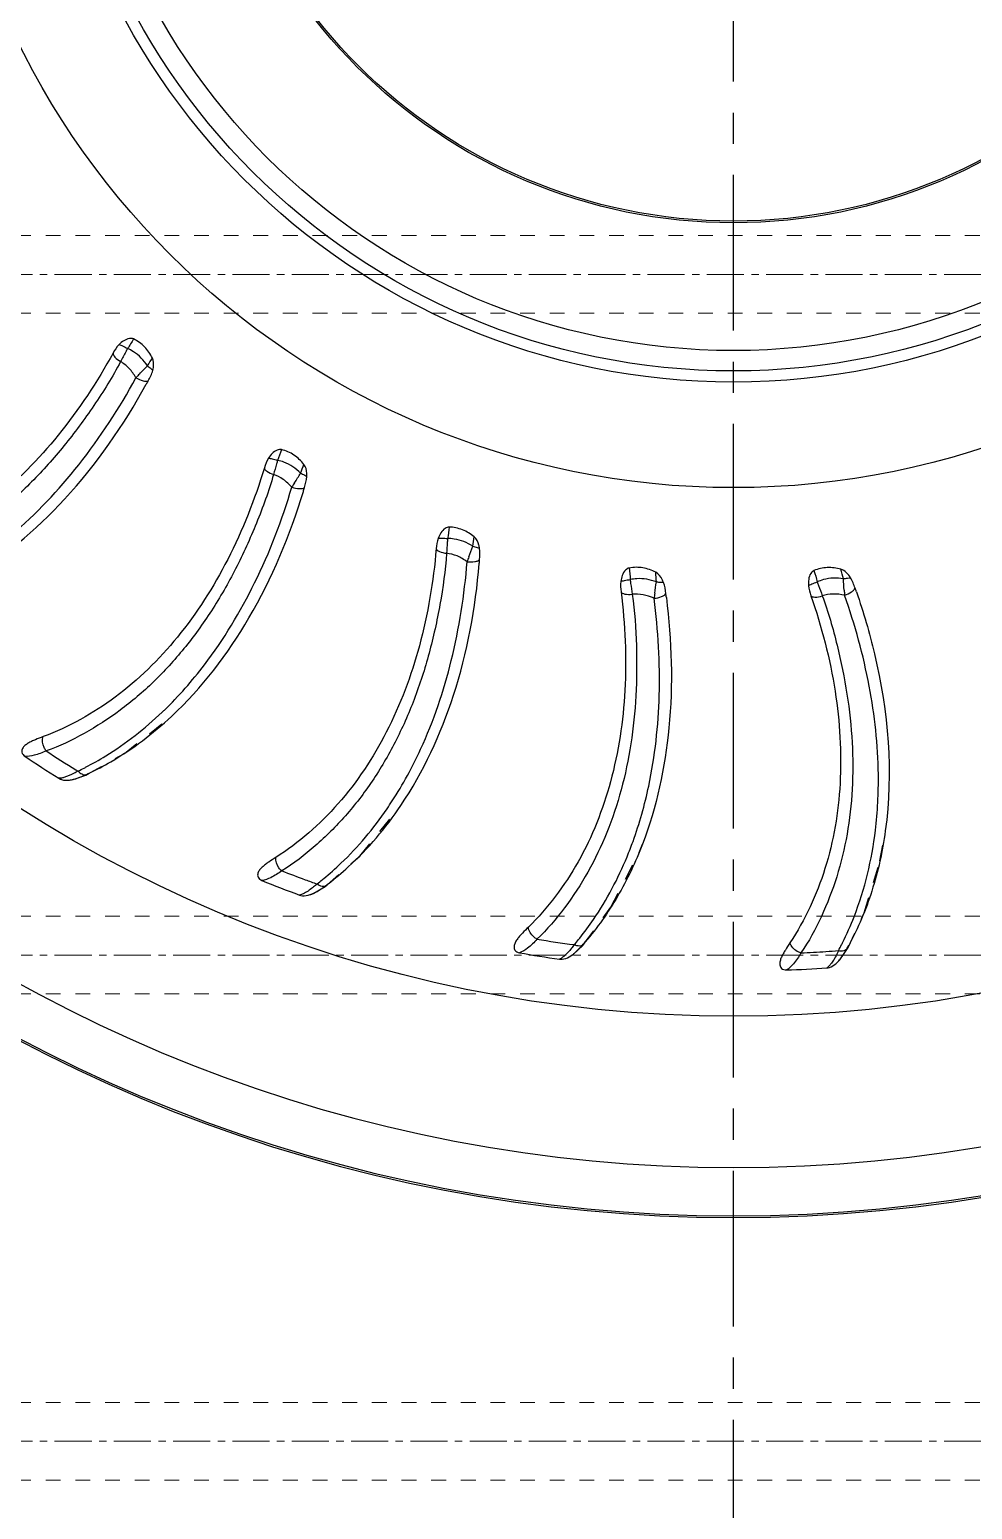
# Model space of a CAD drawing. Header units: millimetres. Extents: x 723 to 11228, y -2384 to 1578.
# Drawn here: x 4899.7 to 4996.6, y -918.8 to -766.6 of the extents above; entities that cross this region are included whole.
import ezdxf

# ---------------------------------------------------------------- set-up
doc = ezdxf.new("R2010")
doc.units = ezdxf.units.MM
doc.header["$LTSCALE"] = 16.335
doc.linetypes.add('CENTER', pattern=[0.6, 0.375, -0.075, 0.075, -0.075])
doc.linetypes.add('HIDDEN', pattern=[0.2, 0.1, -0.1])
doc.layers.get('0').update_dxf_attribs({"linetype": 'CONTINUOUS'})
doc.layers.add('cool', color=153, linetype='HIDDEN', lineweight=9)
doc.layers.add('DEFAULT_2', color=8, linetype='HIDDEN')

msp = doc.modelspace()

# ---------------------------------------------------------------- linework, layer by layer
at = {"color": 1, "linetype": 'CENTER', "ltscale": 2.612305}
msp.add_line((4972.032, -976.744), (4972.032, -506.744), dxfattribs=at)
at = {"color": 7, "linetype": 'Continuous'}
msp.add_line((4904.421, -842.687), (4904.646, -842.824), dxfattribs=at)
for radius in [136.298, 81.934, 71.088, 69.932, 67.835, 54.701, 54.521]:
    msp.add_circle((4972.032, -731.744), radius, dxfattribs=at)
for centre, radius, start, end in [((4972.032, -731.744), 156.994, 100.56027, 79.43973), ((4972.032, -731.744), 156.811, 100.47906, 79.52094), ((4972.032, -731.744), 151.848, 100.78571, 79.21429), ((4810.961, -735.356), 120.388, 326.8692, 327.32441), ((4745.857, -641.566), 230.212, 315.8246, 316.11433), ((5017.852, -905.393), 148.716, 135.94858, 136.15334), ((4851.23, -769.744), 69.002, 331.14095, 331.4736), ((4732.256, -690.711), 229.972, 327.82445, 328.11448), ((4815.241, -768.791), 120.381, 338.86919, 339.33044), ((5052.944, -892.087), 148.701, 147.94857, 148.15335), ((4861.817, -794.068), 68.957, 343.1427, 343.47742), ((4729.218, -741.574), 229.704, 339.82428, 340.11464), ((4826.38, -800.603), 120.373, 350.86918, 351.33722), ((5084.499, -871.777), 148.684, 159.94856, 160.15336), ((4877.222, -815.648), 68.922, 355.14438, 355.48145), ((4843.89, -829.403), 120.364, 2.86917, 3.34445), ((4867.005, -853.932), 120.356, 14.86916, 15.35182), ((4754.79, -839.489), 229.131, 3.82391, 4.11501), ((5111.14, -845.354), 148.665, 171.94855, 172.15337), ((4736.852, -791.905), 229.42, 351.8241, 352.11482), ((4896.788, -833.545), 68.877, 7.14584, 7.4855), ((5131.703, -813.973), 148.646, 183.94854, 184.15339), ((4919.986, -846.844), 68.469, 19.13882, 19.48533), ((4886.74, -808.905), 38.488, 313.61149, 314.08959), ((4957.88, -755.308), 104.112, 235.68223, 237.96691), ((4957.151, -756.501), 101.038, 236.49268, 238.5406), ((4891.357, -815.227), 30.63, 295.7132, 297.00204), ((4891.247, -815.012), 30.872, 297.00081, 297.32296), ((4897.798, -826.353), 18.502, 295.01451, 295.54951), ((4898.505, -827.872), 16.827, 294.19546, 295.01792), ((4904.399, -824.806), 38.789, 325.614, 327.05868), ((4924.924, -836.735), 39.116, 337.61953, 340.08827), ((4962.628, -759.071), 101.043, 248.4927, 249.95761), ((4963.095, -757.746), 104.131, 247.67612, 249.96177), ((4962.614, -759.11), 101.001, 249.95764, 250.69045), ((4910.479, -830.199), 30.63, 307.7132, 309.00207), ((4910.325, -830.008), 30.875, 309.00085, 309.34252), ((4919.628, -840.451), 17.611, 306.24717, 307.01002), ((4918.518, -838.977), 19.456, 307.00749, 307.5468), ((4927.575, -852.709), 2.972, 288.19075, 291.84765), ((4968.516, -760.459), 101.036, 260.49268, 262.69026), ((4932.296, -840.867), 30.63, 319.7132, 321.0021), ((4932.104, -840.711), 30.878, 321.0009, 321.36333), ((4942.668, -848.376), 18.547, 318.3061, 319.00728), ((4941.06, -846.977), 20.678, 319.00565, 319.54359), ((4974.568, -760.619), 101.001, 273.95764, 274.69045), ((4955.855, -846.767), 30.63, 331.7132, 333.00196), ((4955.631, -846.652), 30.882, 333.00076, 333.38564), ((4966.615, -851.431), 19.625, 330.3714, 331.00844), ((4964.378, -850.191), 22.182, 331.00786, 331.54015), ((4968.701, -759.044), 104.151, 259.6697, 261.95633), ((4974.565, -760.577), 101.043, 272.4927, 273.95761), ((4974.451, -759.148), 104.171, 271.66438, 273.95138)]:
    msp.add_arc(centre, radius, start, end, dxfattribs=at)
for points, knots in [([(4910.348, -798.39), (4910.218, -798.33), (4909.843, -798.305), (4909.326, -798.554), (4909.005, -798.822), (4908.859, -798.97)], [0, 0, 0, 0, 0.2553792, 0.6291683, 1, 1, 1, 1]), ([(4912.294, -800.353), (4912.084, -799.935), (4911.551, -799.148), (4910.772, -798.585), (4910.348, -798.39)], [0, 0, 0, 0, 0.4998114, 1, 1, 1, 1]), ([(4908.242, -799.853), (4906.612, -802.816), (4902.975, -808.317), (4896.262, -815.157), (4888.645, -820.017), (4883.037, -821.746), (4880.255, -822.166)], [0, 0, 0, 0, 0.2743083, 0.5315168, 0.7717708, 1, 1, 1, 1]), ([(4908.244, -799.85), (4908.232, -799.908), (4908.278, -800.064), (4908.518, -800.382), (4908.803, -800.587), (4909.018, -800.714)], [0, 0, 0, 0, 0.1478431, 0.3752181, 1, 1, 1, 1]), ([(4908.861, -798.967), (4908.99, -798.99), (4909.286, -799.127), (4909.57, -799.274), (4909.733, -799.372)], [0, 0, 0, 0, 0.4069218, 1, 1, 1, 1]), ([(4909.733, -799.372), (4909.672, -799.484), (4909.436, -799.933), (4909.205, -800.385), (4909.018, -800.714)], [0, 0, 0, 0, 0.2524726, 1, 1, 1, 1]), ([(4911.776, -801.154), (4911.415, -800.575), (4910.747, -799.897), (4909.944, -799.462), (4909.733, -799.372)], [0, 0, 0, 0, 0.7485611, 1, 1, 1, 1]), ([(4912.329, -801.621), (4912.356, -801.519), (4912.442, -801.105), (4912.439, -800.639), (4912.294, -800.353)], [0, 0, 0, 0, 0.248597, 1, 1, 1, 1]), ([(4909.018, -800.714), (4908.199, -802.28), (4906.345, -805.239), (4903.293, -809.384), (4899.971, -813.11), (4896.388, -816.341), (4892.601, -819.065), (4888.623, -821.22), (4884.508, -822.779), (4881.681, -823.479), (4880.258, -823.653)], [0, 0, 0, 0, 0.1391995, 0.2744513, 0.405283, 0.5317371, 0.6538451, 0.7719978, 0.8870175, 1, 1, 1, 1]), ([(4910.598, -802.373), (4910.393, -802.033), (4909.96, -801.385), (4909.338, -800.907), (4909.018, -800.714)], [0, 0, 0, 0, 0.5152924, 1, 1, 1, 1]), ([(4911.776, -801.154), (4911.834, -801.195), (4912.027, -801.339), (4912.216, -801.493), (4912.331, -801.62)], [0, 0, 0, 0, 0.2916435, 1, 1, 1, 1]), ([(4892.737, -822.24), (4894.518, -821.145), (4898.91, -817.919), (4905.112, -811.325), (4908.892, -805.506), (4910.599, -802.374)], [0, 0, 0, 0, 0.2324755, 0.6033286, 1, 1, 1, 1]), ([(4893.082, -823.164), (4896.87, -820.964), (4904.036, -814.924), (4909.332, -807.279), (4911.663, -803.048)], [0, 0, 0, 0, 0.4755805, 1, 1, 1, 1]), ([(4910.598, -802.373), (4910.827, -802.506), (4911.171, -802.663), (4911.606, -802.737), (4911.791, -802.725), (4911.857, -802.695)], [0, 0, 0, 0, 0.596858, 0.835874, 1, 1, 1, 1]), ([(4925.559, -809.769), (4925.418, -809.738), (4925.043, -809.792), (4924.586, -810.148), (4924.328, -810.481), (4924.215, -810.657)], [0, 0, 0, 0, 0.2553581, 0.629141, 1, 1, 1, 1]), ([(4924.217, -810.655), (4924.347, -810.649), (4924.667, -810.722), (4924.976, -810.807), (4925.157, -810.869)], [0, 0, 0, 0, 0.4057388, 1, 1, 1, 1]), ([(4925.157, -810.869), (4925.121, -810.992), (4924.984, -811.48), (4924.852, -811.97), (4924.737, -812.331)], [0, 0, 0, 0, 0.2524726, 1, 1, 1, 1]), ([(4927.526, -812.187), (4927.053, -811.696), (4926.259, -811.172), (4925.382, -810.914), (4925.157, -810.869)], [0, 0, 0, 0, 0.7485611, 1, 1, 1, 1]), ([(4927.871, -811.284), (4927.578, -810.92), (4926.893, -810.26), (4926.015, -809.872), (4925.559, -809.769)], [0, 0, 0, 0, 0.4998109, 1, 1, 1, 1]), ([(4923.799, -811.647), (4922.82, -814.884), (4920.408, -821.019), (4915.264, -829.103), (4908.825, -835.439), (4903.7, -838.295), (4901.066, -839.284)], [0, 0, 0, 0, 0.2743072, 0.5315115, 0.7717635, 1, 1, 1, 1]), ([(4924.737, -812.331), (4924.262, -814.033), (4923.063, -817.313), (4920.94, -822.002), (4918.465, -826.337), (4915.632, -830.242), (4912.494, -833.694), (4909.051, -836.628), (4905.35, -839.01), (4902.73, -840.282), (4901.374, -840.748)], [0, 0, 0, 0, 0.1391995, 0.2744513, 0.405283, 0.5317371, 0.6538451, 0.7719978, 0.8870175, 1, 1, 1, 1]), ([(4923.801, -811.644), (4923.799, -811.703), (4923.876, -811.846), (4924.177, -812.109), (4924.499, -812.251), (4924.737, -812.331)], [0, 0, 0, 0, 0.1472718, 0.3743398, 1, 1, 1, 1]), ([(4926.628, -813.625), (4926.356, -813.335), (4925.798, -812.791), (4925.09, -812.452), (4924.737, -812.331)], [0, 0, 0, 0, 0.5152924, 1, 1, 1, 1]), ([(4927.526, -812.187), (4927.592, -812.216), (4927.812, -812.318), (4928.03, -812.429), (4928.169, -812.531)], [0, 0, 0, 0, 0.292319, 1, 1, 1, 1]), ([(4928.168, -812.533), (4928.173, -812.426), (4928.174, -811.998), (4928.074, -811.537), (4927.871, -811.284)], [0, 0, 0, 0, 0.2486092, 1, 1, 1, 1]), ([(4913.519, -836.549), (4915.004, -835.11), (4918.561, -831.064), (4923.172, -823.401), (4925.623, -817.001), (4926.628, -813.625)], [0, 0, 0, 0, 0.2327094, 0.603652, 1, 1, 1, 1]), ([(4914.255, -837.199), (4917.393, -834.27), (4922.948, -826.983), (4926.442, -818.583), (4927.811, -814.065)], [0, 0, 0, 0, 0.476211, 1, 1, 1, 1]), ([(4926.628, -813.625), (4926.88, -813.708), (4927.25, -813.79), (4927.692, -813.771), (4927.87, -813.72), (4927.928, -813.676)], [0, 0, 0, 0, 0.5977249, 0.8365411, 1, 1, 1, 1]), ([(4942.801, -817.735), (4942.655, -817.733), (4942.297, -817.867), (4941.923, -818.316), (4941.739, -818.7), (4941.666, -818.898)], [0, 0, 0, 0, 0.2553334, 0.6291096, 1, 1, 1, 1]), ([(4945.378, -818.736), (4945.016, -818.44), (4944.209, -817.938), (4943.268, -817.741), (4942.801, -817.735)], [0, 0, 0, 0, 0.4998093, 1, 1, 1, 1]), ([(4941.467, -819.949), (4941.183, -823.317), (4940.099, -829.819), (4936.749, -838.793), (4931.769, -846.327), (4927.349, -850.184), (4924.979, -851.699)], [0, 0, 0, 0, 0.2743076, 0.5315081, 0.7717576, 1, 1, 1, 1]), ([(4941.468, -819.945), (4941.479, -820.003), (4941.582, -820.129), (4941.932, -820.324), (4942.278, -820.397), (4942.528, -820.426)], [0, 0, 0, 0, 0.1466304, 0.373345, 1, 1, 1, 1]), ([(4941.667, -818.895), (4941.793, -818.862), (4942.123, -818.867), (4942.444, -818.885), (4942.635, -818.908)], [0, 0, 0, 0, 0.4043877, 1, 1, 1, 1]), ([(4942.635, -818.908), (4942.625, -819.036), (4942.592, -819.542), (4942.565, -820.048), (4942.528, -820.426)], [0, 0, 0, 0, 0.2524726, 1, 1, 1, 1]), ([(4945.226, -819.705), (4944.661, -819.323), (4943.775, -818.976), (4942.864, -818.905), (4942.635, -818.908)], [0, 0, 0, 0, 0.7485611, 1, 1, 1, 1]), ([(4945.226, -819.705), (4945.297, -819.719), (4945.535, -819.774), (4945.774, -819.838), (4945.931, -819.909)], [0, 0, 0, 0, 0.2930814, 1, 1, 1, 1]), ([(4945.93, -819.912), (4945.913, -819.805), (4945.826, -819.381), (4945.632, -818.944), (4945.378, -818.736)], [0, 0, 0, 0, 0.2486227, 1, 1, 1, 1]), ([(4942.528, -820.426), (4942.417, -822.189), (4941.926, -825.646), (4940.824, -830.674), (4939.304, -835.429), (4937.345, -839.838), (4934.994, -843.867), (4932.236, -847.453), (4929.111, -850.552), (4926.813, -852.341), (4925.584, -853.079)], [0, 0, 0, 0, 0.1391995, 0.2744513, 0.405283, 0.5317371, 0.6538451, 0.7719978, 0.8870175, 1, 1, 1, 1]), ([(4936.952, -845.899), (4938.051, -844.202), (4940.562, -839.581), (4943.346, -831.317), (4944.372, -824.717), (4944.647, -821.298)], [0, 0, 0, 0, 0.2331935, 0.6043125, 1, 1, 1, 1]), ([(4937.826, -846.376), (4940.169, -842.898), (4943.899, -834.787), (4945.507, -826.065), (4945.897, -821.482)], [0, 0, 0, 0, 0.4769217, 1, 1, 1, 1]), ([(4944.646, -821.298), (4944.32, -821.071), (4943.661, -820.655), (4942.899, -820.471), (4942.528, -820.426)], [0, 0, 0, 0, 0.5152924, 1, 1, 1, 1]), ([(4944.646, -821.298), (4944.911, -821.327), (4945.291, -821.33), (4945.721, -821.219), (4945.884, -821.13), (4945.931, -821.075)], [0, 0, 0, 0, 0.5986983, 0.8372875, 1, 1, 1, 1]), ([(4961.319, -821.941), (4961.175, -821.969), (4960.85, -822.178), (4960.577, -822.701), (4960.478, -823.12), (4960.448, -823.331)], [0, 0, 0, 0, 0.2553054, 0.6290748, 1, 1, 1, 1]), ([(4960.449, -823.328), (4960.497, -823.303), (4960.623, -823.264), (4960.939, -823.191), (4961.209, -823.155), (4961.402, -823.138)], [0, 0, 0, 0, 0.1652158, 0.4033311, 1, 1, 1, 1]), ([(4964.048, -822.384), (4963.633, -822.17), (4962.739, -821.847), (4961.778, -821.849), (4961.319, -821.941)], [0, 0, 0, 0, 0.4998086, 1, 1, 1, 1]), ([(4964.103, -823.379), (4963.47, -823.123), (4962.531, -822.967), (4961.625, -823.087), (4961.402, -823.138)], [0, 0, 0, 0, 0.7485611, 1, 1, 1, 1]), ([(4961.402, -823.138), (4961.419, -823.265), (4961.492, -823.766), (4961.571, -824.268), (4961.613, -824.644)], [0, 0, 0, 0, 0.2524726, 1, 1, 1, 1]), ([(4964.839, -823.436), (4964.801, -823.333), (4964.627, -822.93), (4964.344, -822.537), (4964.048, -822.384)], [0, 0, 0, 0, 0.2486369, 1, 1, 1, 1]), ([(4980.304, -822.202), (4980.168, -822.261), (4979.891, -822.536), (4979.735, -823.111), (4979.727, -823.545), (4979.743, -823.76)], [0, 0, 0, 0, 0.2552683, 0.6290356, 1, 1, 1, 1]), ([(4983.066, -822.069), (4982.615, -821.946), (4981.673, -821.815), (4980.734, -822.017), (4980.304, -822.202)], [0, 0, 0, 0, 0.4998098, 1, 1, 1, 1]), ([(4983.33, -823.047), (4982.658, -822.929), (4981.708, -822.971), (4980.846, -823.277), (4980.638, -823.373)], [0, 0, 0, 0, 0.7485611, 1, 1, 1, 1]), ([(4984.068, -822.947), (4983.949, -822.758), (4983.673, -822.4), (4983.285, -822.128), (4983.066, -822.069)], [0, 0, 0, 0, 0.495986, 1, 1, 1, 1]), ([(4983.33, -823.047), (4983.468, -823.017), (4983.713, -822.972), (4983.961, -822.945), (4984.068, -822.947)], [0, 0, 0, 0, 0.5685511, 1, 1, 1, 1]), ([(4960.475, -824.396), (4960.898, -827.749), (4961.188, -834.332), (4959.778, -843.804), (4956.472, -852.206), (4952.952, -856.896), (4950.948, -858.87)], [0, 0, 0, 0, 0.2743165, 0.5315132, 0.771752, 1, 1, 1, 1]), ([(4961.613, -824.644), (4961.871, -826.392), (4962.109, -829.876), (4962.077, -835.024), (4961.579, -839.99), (4960.58, -844.71), (4959.117, -849.14), (4957.165, -853.221), (4954.753, -856.902), (4952.877, -859.129), (4951.828, -860.107)], [0, 0, 0, 0, 0.1391995, 0.2744513, 0.405283, 0.5317371, 0.6538451, 0.7719978, 0.8870175, 1, 1, 1, 1]), ([(4960.476, -824.392), (4960.496, -824.447), (4960.623, -824.55), (4961.007, -824.669), (4961.361, -824.668), (4961.613, -824.644)], [0, 0, 0, 0, 0.1459494, 0.3722786, 1, 1, 1, 1]), ([(4963.866, -825.058), (4963.5, -824.903), (4962.769, -824.633), (4961.985, -824.611), (4961.613, -824.644)], [0, 0, 0, 0, 0.5152924, 1, 1, 1, 1]), ([(4963.866, -825.058), (4964.132, -825.03), (4964.507, -824.954), (4964.904, -824.755), (4965.045, -824.633), (4965.079, -824.569)], [0, 0, 0, 0, 0.5997359, 0.8380799, 1, 1, 1, 1]), ([(4964.103, -823.379), (4964.175, -823.378), (4964.421, -823.382), (4964.67, -823.395), (4964.84, -823.433)], [0, 0, 0, 0, 0.2938987, 1, 1, 1, 1]), ([(4979.992, -824.79), (4981.102, -827.982), (4982.754, -834.36), (4983.344, -843.916), (4981.858, -852.82), (4979.39, -858.138), (4977.841, -860.484)], [0, 0, 0, 0, 0.274329, 0.5315231, 0.7717548, 1, 1, 1, 1]), ([(4981.158, -824.803), (4981.774, -826.459), (4982.731, -829.817), (4983.77, -834.859), (4984.316, -839.821), (4984.319, -844.645), (4983.81, -849.282), (4982.749, -853.68), (4981.155, -857.782), (4979.783, -860.35), (4978.96, -861.525)], [0, 0, 0, 0, 0.1391995, 0.2744513, 0.405283, 0.5317371, 0.6538451, 0.7719978, 0.8870175, 1, 1, 1, 1]), ([(4979.743, -823.76), (4979.784, -823.726), (4979.899, -823.66), (4980.194, -823.522), (4980.452, -823.43), (4980.638, -823.373)], [0, 0, 0, 0, 0.1639227, 0.4018388, 1, 1, 1, 1]), ([(4979.991, -824.79), (4980.022, -824.84), (4980.167, -824.916), (4980.568, -824.954), (4980.915, -824.879), (4981.158, -824.803)], [0, 0, 0, 0, 0.1452604, 0.3711878, 1, 1, 1, 1]), ([(4980.638, -823.373), (4980.681, -823.494), (4980.857, -823.969), (4981.038, -824.443), (4981.158, -824.803)], [0, 0, 0, 0, 0.2524726, 1, 1, 1, 1]), ([(4983.448, -824.738), (4983.058, -824.664), (4982.286, -824.551), (4981.515, -824.693), (4981.158, -824.803)], [0, 0, 0, 0, 0.5152924, 1, 1, 1, 1]), ([(4983.448, -824.739), (4983.704, -824.656), (4984.055, -824.503), (4984.403, -824.224), (4984.515, -824.075), (4984.533, -824.005)], [0, 0, 0, 0, 0.6007928, 0.8388835, 1, 1, 1, 1]), ([(4986.623, -848.917), (4986.853, -847.012), (4987.096, -842.04), (4986.195, -833.857), (4984.522, -827.784), (4983.448, -824.738)], [0, 0, 0, 0, 0.2342759, 0.6057517, 1, 1, 1, 1]), ([(4984.67, -824.395), (4985.396, -826.485), (4987.734, -834.436), (4988.478, -842.958), (4987.642, -848.984)], [0, 0, 0, 0, 0.2666177, 1, 1, 1, 1]), ([(4961.702, -850.057), (4962.373, -848.204), (4963.757, -843.273), (4964.668, -834.842), (4964.296, -828.361), (4963.867, -825.058)], [0, 0, 0, 0, 0.2337225, 0.605022, 1, 1, 1, 1]), ([(4965.13, -824.977), (4965.686, -829.411), (4965.942, -838.033), (4964.131, -846.519), (4962.671, -850.336)], [0, 0, 0, 0, 0.5223196, 1, 1, 1, 1]), ([(4905.418, -842.439), (4906.122, -842.075), (4908.943, -840.478), (4911.517, -838.459), (4913.288, -836.772)], [0, 0, 0, 0, 0.2448684, 1, 1, 1, 1]), ([(4905.778, -843.046), (4906.538, -842.683), (4909.581, -841.073), (4912.356, -838.973), (4914.255, -837.199)], [0, 0, 0, 0, 0.2448334, 1, 1, 1, 1]), ([(4901.066, -839.284), (4900.796, -839.385), (4900.394, -839.539), (4899.875, -839.767), (4899.51, -839.956), (4899.183, -840.182), (4898.911, -840.471), (4898.81, -840.933), (4899.041, -841.198), (4899.185, -841.295)], [0, 0, 0, 0, 0.255144, 0.379849, 0.5013254, 0.6182937, 0.7304566, 0.8464188, 1, 1, 1, 1]), ([(4901.374, -840.748), (4901.291, -840.643), (4901.031, -840.207), (4900.939, -839.637), (4901.065, -839.284)], [0, 0, 0, 0, 0.2630487, 1, 1, 1, 1]), ([(4901.374, -840.748), (4900.975, -840.931), (4900.272, -841.212), (4899.501, -841.336), (4899.184, -841.296)], [0, 0, 0, 0, 0.5792644, 1, 1, 1, 1]), ([(4904.646, -842.824), (4904.513, -842.902), (4904.047, -843.159), (4903.557, -843.38), (4903.192, -843.483)], [0, 0, 0, 0, 0.2888201, 1, 1, 1, 1]), ([(4903.192, -843.483), (4903.143, -843.496), (4902.968, -843.541), (4902.788, -843.568), (4902.658, -843.569)], [0, 0, 0, 0, 0.2819243, 1, 1, 1, 1]), ([(4902.658, -843.569), (4902.746, -843.624), (4903.098, -843.776), (4903.492, -843.783), (4903.765, -843.75)], [0, 0, 0, 0, 0.2746913, 1, 1, 1, 1]), ([(4904.172, -843.673), (4904.28, -843.646), (4904.7, -843.523), (4905.105, -843.354), (4905.402, -843.221)], [0, 0, 0, 0, 0.2552309, 1, 1, 1, 1]), ([(4905.04, -843.121), (4905.075, -843.137), (4905.209, -843.192), (4905.36, -843.21), (4905.464, -843.194)], [0, 0, 0, 0, 0.2688477, 1, 1, 1, 1]), ([(4929.899, -853.886), (4930.511, -853.384), (4932.935, -851.237), (4935.03, -848.729), (4936.41, -846.713)], [0, 0, 0, 0, 0.2448714, 1, 1, 1, 1]), ([(4930.375, -854.403), (4931.084, -853.857), (4933.889, -851.502), (4936.281, -848.669), (4937.826, -846.376)], [0, 0, 0, 0, 0.2444419, 1, 1, 1, 1]), ([(4983.241, -860.486), (4983.68, -859.61), (4985.314, -855.922), (4986.257, -851.944), (4986.623, -848.917)], [0, 0, 0, 0, 0.2433688, 1, 1, 1, 1]), ([(4987.642, -848.984), (4987.352, -851.073), (4986.457, -855.135), (4984.846, -858.975), (4983.88, -860.758)], [0, 0, 0, 0, 0.509778, 1, 1, 1, 1]), ([(4962.671, -850.336), (4961.962, -852.19), (4960.291, -855.731), (4958.035, -858.939), (4956.794, -860.395)], [0, 0, 0, 0, 0.5091342, 1, 1, 1, 1]), ([(4924.979, -851.699), (4924.734, -851.855), (4924.37, -852.09), (4923.906, -852.422), (4923.585, -852.684), (4923.309, -852.975), (4923.101, -853.316), (4923.098, -853.792), (4923.381, -854.004), (4923.543, -854.071)], [0, 0, 0, 0, 0.2551751, 0.3799316, 0.5014565, 0.6184408, 0.7305593, 0.8464442, 1, 1, 1, 1]), ([(4925.584, -853.078), (4925.479, -852.993), (4925.132, -852.618), (4924.924, -852.073), (4924.979, -851.699)], [0, 0, 0, 0, 0.2636139, 1, 1, 1, 1]), ([(4956.223, -859.991), (4956.718, -859.372), (4958.639, -856.771), (4960.164, -853.885), (4961.094, -851.629)], [0, 0, 0, 0, 0.2448747, 1, 1, 1, 1]), ([(4925.584, -853.079), (4925.229, -853.343), (4924.596, -853.766), (4923.862, -854.048), (4923.543, -854.071)], [0, 0, 0, 0, 0.5801409, 1, 1, 1, 1]), ([(4929.216, -854.43), (4929.101, -854.534), (4928.696, -854.884), (4928.259, -855.205), (4927.921, -855.381)], [0, 0, 0, 0, 0.2892407, 1, 1, 1, 1]), ([(4928.926, -855.359), (4929.027, -855.309), (4929.414, -855.099), (4929.777, -854.847), (4930.041, -854.653)], [0, 0, 0, 0, 0.2551766, 1, 1, 1, 1]), ([(4929.215, -854.43), (4929.281, -854.477), (4929.534, -854.627), (4929.863, -854.697), (4930.068, -854.63)], [0, 0, 0, 0, 0.2713027, 1, 1, 1, 1]), ([(4927.921, -855.381), (4927.876, -855.404), (4927.714, -855.483), (4927.542, -855.547), (4927.415, -855.574)], [0, 0, 0, 0, 0.2823835, 1, 1, 1, 1]), ([(4927.415, -855.573), (4927.51, -855.608), (4927.873, -855.683), (4928.249, -855.616), (4928.503, -855.533)], [0, 0, 0, 0, 0.2739309, 1, 1, 1, 1]), ([(4950.948, -858.87), (4950.74, -859.075), (4950.43, -859.382), (4950.04, -859.806), (4949.778, -860.131), (4949.565, -860.474), (4949.431, -860.854), (4949.528, -861.324), (4949.851, -861.474), (4950.025, -861.505)], [0, 0, 0, 0, 0.2552058, 0.3800178, 0.5015955, 0.6185972, 0.7306678, 0.8464695, 1, 1, 1, 1]), ([(4951.828, -860.107), (4951.707, -860.044), (4951.287, -859.746), (4950.968, -859.25), (4950.949, -858.87)], [0, 0, 0, 0, 0.2642359, 1, 1, 1, 1]), ([(4951.828, -860.107), (4951.534, -860.441), (4950.999, -860.99), (4950.335, -861.419), (4950.025, -861.506)], [0, 0, 0, 0, 0.5810906, 1, 1, 1, 1]), ([(4955.661, -860.673), (4955.57, -860.8), (4955.244, -861.23), (4954.881, -861.637), (4954.584, -861.879)], [0, 0, 0, 0, 0.2896935, 1, 1, 1, 1]), ([(4955.568, -861.642), (4955.657, -861.572), (4955.994, -861.284), (4956.298, -860.959), (4956.517, -860.712)], [0, 0, 0, 0, 0.255117, 1, 1, 1, 1]), ([(4955.661, -860.673), (4955.736, -860.706), (4956.016, -860.801), (4956.356, -860.8), (4956.543, -860.688)], [0, 0, 0, 0, 0.2716645, 1, 1, 1, 1]), ([(4977.841, -860.484), (4977.678, -860.731), (4977.437, -861.098), (4977.14, -861.597), (4976.948, -861.972), (4976.809, -862.354), (4976.755, -862.757), (4976.949, -863.199), (4977.299, -863.279), (4977.476, -863.274)], [0, 0, 0, 0, 0.255234, 0.3801032, 0.5017362, 0.6187586, 0.7307839, 0.8465001, 1, 1, 1, 1]), ([(4978.96, -861.525), (4978.827, -861.488), (4978.351, -861.282), (4977.932, -860.856), (4977.84, -860.485)], [0, 0, 0, 0, 0.2648892, 1, 1, 1, 1]), ([(4982.827, -861.282), (4982.794, -861.357), (4982.667, -861.636), (4982.526, -861.91), (4982.414, -862.105)], [0, 0, 0, 0, 0.2673997, 1, 1, 1, 1]), ([(4982.827, -861.282), (4982.906, -861.298), (4983.197, -861.332), (4983.525, -861.264), (4983.685, -861.12)], [0, 0, 0, 0, 0.270796, 1, 1, 1, 1]), ([(4954.584, -861.879), (4954.545, -861.912), (4954.402, -862.023), (4954.247, -862.12), (4954.127, -862.171)], [0, 0, 0, 0, 0.2828787, 1, 1, 1, 1]), ([(4954.127, -862.171), (4954.222, -862.184), (4954.577, -862.185), (4954.918, -862.054), (4955.142, -861.93)], [0, 0, 0, 0, 0.2728614, 1, 1, 1, 1]), ([(4978.96, -861.525), (4978.74, -861.916), (4978.329, -862.567), (4977.762, -863.128), (4977.475, -863.275)], [0, 0, 0, 0, 0.5820711, 1, 1, 1, 1]), ([(4982.018, -862.694), (4981.985, -862.734), (4981.868, -862.872), (4981.735, -862.999), (4981.628, -863.073)], [0, 0, 0, 0, 0.2833881, 1, 1, 1, 1]), ([(4981.629, -863.072), (4981.721, -863.066), (4982.057, -862.997), (4982.355, -862.81), (4982.544, -862.65)], [0, 0, 0, 0, 0.2720032, 1, 1, 1, 1]), ([(4982.414, -862.105), (4982.382, -862.161), (4982.26, -862.364), (4982.126, -862.56), (4982.018, -862.694)], [0, 0, 0, 0, 0.2734287, 1, 1, 1, 1])]:
    msp.add_open_spline(points, degree=3, knots=knots, dxfattribs=at)
for points in [[(4910.349, -798.388), (4910.155, -798.723), (4909.963, -799.061), (4909.733, -799.372)], [(4908.859, -798.97), (4908.606, -799.224), (4908.415, -799.538), (4908.242, -799.853)], [(4911.855, -802.697), (4912.042, -802.353), (4912.229, -802), (4912.329, -801.621)], [(4924.215, -810.657), (4924.023, -810.959), (4923.902, -811.304), (4923.799, -811.647)], [(4925.56, -809.767), (4925.438, -810.139), (4925.32, -810.513), (4925.157, -810.869)], [(4927.927, -813.679), (4928.038, -813.304), (4928.148, -812.923), (4928.168, -812.533)], [(4942.801, -817.732), (4942.76, -818.126), (4942.721, -818.522), (4942.635, -818.908)], [(4941.666, -818.898), (4941.542, -819.232), (4941.497, -819.593), (4941.467, -819.949)], [(4945.93, -821.078), (4945.96, -820.691), (4945.989, -820.296), (4945.93, -819.912)], [(4961.319, -821.938), (4961.361, -822.337), (4961.407, -822.737), (4961.402, -823.138)], [(4980.304, -822.202), (4980.429, -822.588), (4980.559, -822.975), (4980.638, -823.373)], [(4984.533, -824.006), (4984.405, -823.642), (4984.273, -823.273), (4984.068, -822.947)], [(4960.448, -823.331), (4960.399, -823.683), (4960.431, -824.043), (4960.475, -824.396)], [(4965.078, -824.572), (4965.027, -824.189), (4964.975, -823.799), (4964.839, -823.436)], [(4979.743, -823.76), (4979.77, -824.112), (4979.876, -824.457), (4979.992, -824.79)], [(4904.646, -842.824), (4904.757, -842.946), (4904.891, -843.05), (4905.04, -843.121)], [(4903.765, -843.75), (4903.902, -843.733), (4904.038, -843.707), (4904.172, -843.673)], [(4928.681, -855.468), (4928.764, -855.434), (4928.846, -855.398), (4928.926, -855.359)], [(4983.116, -862.018), (4983.321, -861.736), (4983.501, -861.436), (4983.674, -861.133)], [(4955.142, -861.93), (4955.213, -861.89), (4955.283, -861.847), (4955.35, -861.801)], [(4955.35, -861.801), (4955.425, -861.751), (4955.498, -861.698), (4955.568, -861.642)], [(4982.544, -862.65), (4982.618, -862.588), (4982.688, -862.521), (4982.756, -862.451)], [(4982.756, -862.451), (4982.886, -862.316), (4983.005, -862.169), (4983.116, -862.018)]]:
    msp.add_open_spline(points, degree=3, dxfattribs=at)
at = {"layer": 'cool', "ltscale": 0.932966}
for p, q in [((4776.362, -787.744), (5167.702, -787.744)), ((4776.362, -795.744), (5167.702, -795.744)), ((4776.362, -857.744), (5167.702, -857.744)), ((4776.362, -865.744), (5167.702, -865.744)), ((4776.362, -907.744), (5167.702, -907.744)), ((4776.362, -915.744), (5167.702, -915.744))]:
    msp.add_line(p, q, dxfattribs=at)
at = {"layer": 'cool', "color": 1, "linetype": 'CENTER', "ltscale": 0.621977}
for p, q in [((4762.032, -791.744), (5182.032, -791.744)), ((4762.032, -861.744), (5182.032, -861.744)), ((4762.032, -911.744), (5182.032, -911.744))]:
    msp.add_line(p, q, dxfattribs=at)
at = {"layer": 'DEFAULT_2', "color": 8, "linetype": 'HIDDEN'}
for p, q in [((4905.634, -843.145), (4905.778, -843.046)), ((4905.633, -843.146), (4905.634, -843.145)), ((4930.248, -854.539), (4930.249, -854.538)), ((4930.249, -854.538), (4930.375, -854.403)), ((4956.694, -860.564), (4956.794, -860.395)), ((4956.694, -860.565), (4956.694, -860.564)), ((4983.815, -860.961), (4983.879, -860.762)), ((4983.815, -860.961), (4983.815, -860.961))]:
    msp.add_line(p, q, dxfattribs=at)
for points in [[(4905.633, -843.146), (4909.417, -841.011), (4914.256, -837.2)], [(4903.765, -843.75), (4904.134, -843.686), (4905.431, -843.24), (4905.634, -843.145)], [(4930.248, -854.539), (4933.603, -851.566), (4937.827, -846.376)], [(4983.815, -860.961), (4985.471, -857.4), (4987.093, -852.062), (4987.643, -848.985)], [(4956.694, -860.565), (4959.438, -856.832), (4962.336, -851.188), (4962.672, -850.337)], [(4928.503, -855.533), (4928.879, -855.386), (4930.058, -854.681), (4930.249, -854.538)], [(4955.142, -861.93), (4955.577, -861.645), (4956.526, -860.757), (4956.694, -860.564)], [(4982.544, -862.65), (4982.955, -862.24), (4983.695, -861.175), (4983.815, -860.961)]]:
    msp.add_lwpolyline(points, dxfattribs=at)
for points in [[(4905.464, -843.194), (4905.522, -843.185), (4905.579, -843.169), (4905.632, -843.144)], [(4930.068, -854.63), (4930.132, -854.609), (4930.193, -854.577), (4930.247, -854.537)], [(4956.543, -860.688), (4956.599, -860.655), (4956.65, -860.612), (4956.692, -860.564)], [(4983.685, -861.12), (4983.736, -861.075), (4983.78, -861.02), (4983.813, -860.96)]]:
    msp.add_open_spline(points, degree=3, dxfattribs=at)

doc.saveas('drawing.dxf')
